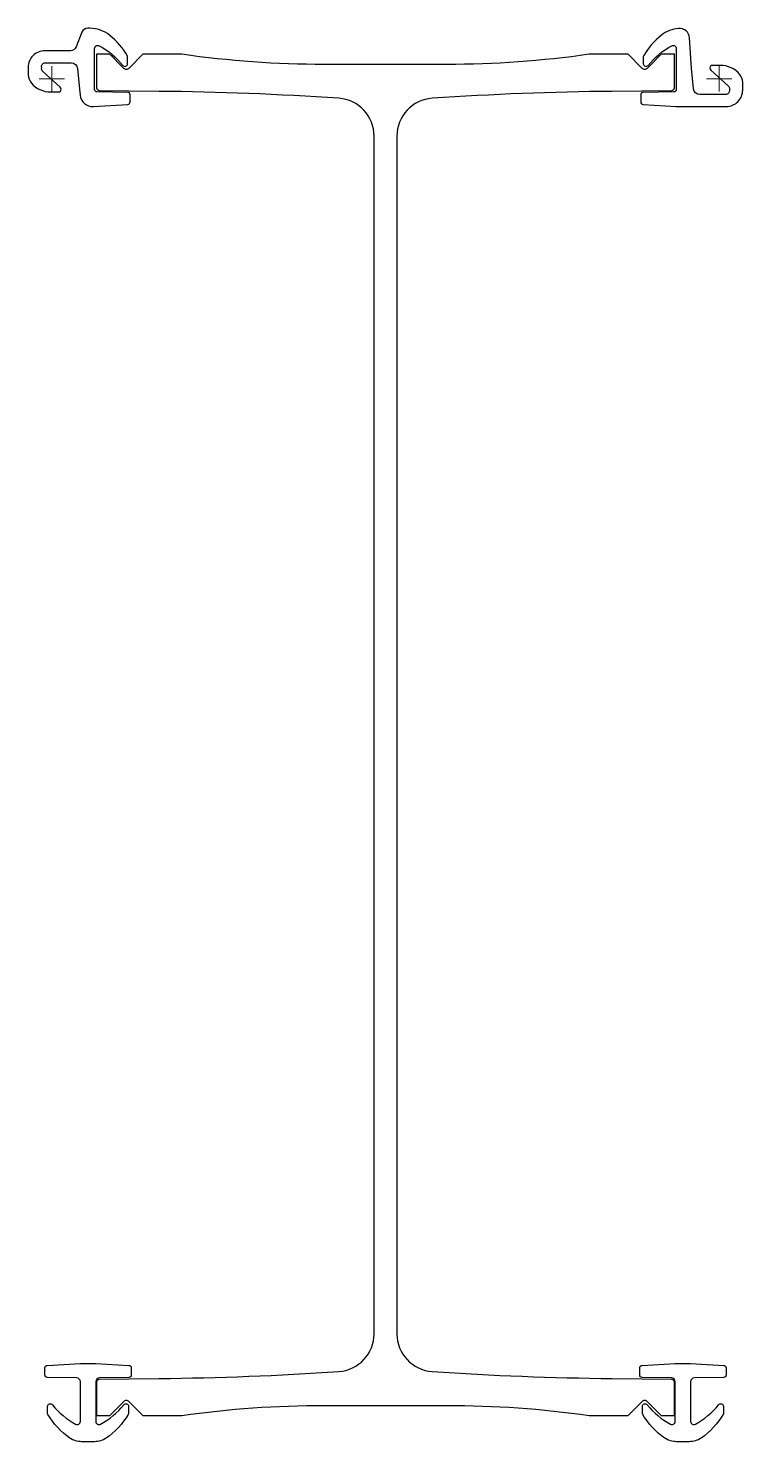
# Model space of a CAD drawing. Header units: millimetres. Extents: x -19 to 546, y -1076 to 40.
import ezdxf

# ---------------------------------------------------------------- set-up
doc = ezdxf.new("R2010")
doc.units = ezdxf.units.MM
doc.layers.get('0').update_dxf_attribs({"lineweight": 25})
doc.layers.add('ref', color=252, linetype='Continuous', lineweight=5)

msp = doc.modelspace()

# ---------------------------------------------------------------- linework, layer by layer
at = {"elevation": 0}
for points in [[(61.7, -12.8, 0.411079), (59.8, -10.8), (35.7, -10.5, -0.411079), (33.7, -8.5), (33.7, 23.8, -0.567914), (37.4, 26, -0.101503), (55.9, 10.5, 0.710366), (59.7, 11.8), (59.7, 17.8, 0.09176), (45.5, 34.3, 0.17076), (29.8, 39.8), (28.2, 39.8, 0.311359), (23.5, 36.6), (19.2, 25.2, -0.311359), (14.5, 22), (-5.8, 22, 0.414214), (-18.8, 9), (-18.8, 3, 0.17875), (-16.3, -3.5, 0.219232), (-1.2, -10.5), (5.1, -10.5, 0.443859), (7.2, -8.2, 0.186522), (6.5, -6.8), (-7.3, 5.6, -0.285302), (-8.1, 8.7, -0.496917), (-5.3, 12.5), (15.1, 12.5, -0.385273), (20.1, 8), (21.7, -8.2), (22.2, -13, 0.402787), (32.8, -22), (59.9, -20.3, 0.396562), (61.7, -18.3)], [(545.7, -3, 0.17875), (543.3, 3.5, 0.219232), (528.2, 10.5), (521.9, 10.5, 0.414214), (519.7, 8.4, 0.212557), (520.5, 6.8), (534.3, -5.6, -0.212557), (535.2, -7.9), (535.2, -9.5, -0.414214), (532.2, -12.5), (511.9, -12.5, -0.385273), (506.9, -8), (505.2, 8.4), (503.7, 32.2, 0.41996), (495.1, 39.7, 0.149445), (481.5, 34.3, 0.089428), (467.5, 18.2, 0.135195), (467.2, 17.2), (467.2, 11.8, 0.710366), (471.1, 10.5, -0.101503), (489.6, 26, -0.567914), (493.2, 23.8), (493.2, -8.5, -0.411079), (491.3, -10.5), (467.2, -10.8, 0.411079), (465.2, -12.8), (465.2, -18.4, 0.396562), (467.1, -20.4), (493.2, -22), (532.7, -22, 0.414214), (545.7, -9)], [(254.5, -45.4, 0.394764), (226.5, -15.5, 0.014216), (84.5, -10), (37.5, -9.5, -0.411288), (35.5, -7.5), (35.5, 19.5), (45.5, 19.5), (56.6, 8.3, 0.414214), (60.9, 8.3), (72, 19.5), (102.6, 19.5, 0.035293), (215.1, 11.5), (311.9, 11.5, 0.035293), (424.4, 19.5), (455, 19.5), (466.1, 8.3, 0.414214), (470.4, 8.3), (481.5, 19.5), (491.5, 19.5), (491.5, -7.5, -0.411288), (489.5, -9.5), (442.5, -10, 0.014216), (300.5, -15.5, 0.394764), (272.5, -45.4), (272.5, -991, 0.394764), (300.5, -1020.9, 0.014216), (442.5, -1026.4), (489.5, -1026.9, -0.411288), (491.5, -1028.9), (491.5, -1055.8), (481.5, -1055.8), (470.4, -1044.7, 0.414214), (466.1, -1044.7), (455, -1055.8), (424.4, -1055.8, 0.035293), (311.9, -1047.9), (215.1, -1047.9, 0.035293), (102.6, -1055.8), (72, -1055.8), (60.9, -1044.7, 0.414214), (56.6, -1044.7), (45.5, -1055.8), (35.5, -1055.8), (35.5, -1028.9, -0.411288), (37.5, -1026.9), (84.5, -1026.4, 0.014216), (226.5, -1020.9, 0.394764), (254.5, -991)], [(62.6, -1023.6, -0.411533), (60.6, -1025.6), (37.6, -1025.9, 0.411198), (34.6, -1028.9), (34.6, -1060.3, 0.56798), (38.3, -1062.5, 0.101014), (56.7, -1047.1, -0.710336), (60.5, -1048.4), (60.5, -1053.8, -0.135197), (60.2, -1054.8, -0.107707), (42.8, -1073.5, -0.152295), (33.6, -1076.3), (23.4, -1076.3, -0.152295), (14.2, -1073.5, -0.107707), (-3.2, -1054.8, -0.135197), (-3.5, -1053.8), (-3.5, -1048.4, -0.710994), (0.3, -1047.1, 0.100981), (18.7, -1062.5, 0.56829), (22.4, -1060.3), (22.4, -1028.9, 0.411198), (19.4, -1025.9), (-3.6, -1025.6, -0.411533), (-5.6, -1023.6), (-5.6, -1018, -0.397192), (-3.7, -1016), (22.4, -1014.5), (34.6, -1014.5), (60.7, -1016, -0.397192), (62.6, -1018)], [(532.6, -1023.6, -0.411533), (530.6, -1025.6), (507.6, -1025.9, 0.411198), (504.6, -1028.9), (504.6, -1060.3, 0.56798), (508.3, -1062.5, 0.101014), (526.7, -1047.1, -0.710336), (530.5, -1048.4), (530.5, -1054.3, -0.110047), (512.8, -1073.5, -0.152295), (503.6, -1076.3), (493.4, -1076.3, -0.152295), (484.2, -1073.5, -0.110047), (466.5, -1054.3), (466.5, -1048.4, -0.710994), (470.3, -1047.1, 0.100981), (488.7, -1062.5, 0.56829), (492.4, -1060.3), (492.4, -1028.9, 0.411198), (489.4, -1025.9), (466.4, -1025.6, -0.411533), (464.4, -1023.6), (464.4, -1018, -0.397192), (466.3, -1016), (492.4, -1014.5), (504.6, -1014.5), (530.7, -1016, -0.397192), (532.6, -1018)]]:
    msp.add_lwpolyline(points, format="xyb", close=True, dxfattribs=at)
at = {"layer": 'ref'}
for p, q in [((10, 0), (-10, 0)), ((0, -10), (0, 10)), ((527, 10), (527, -10)), ((517, 0), (537, 0))]:
    msp.add_line(p, q, dxfattribs=at)

doc.saveas('drawing.dxf')
